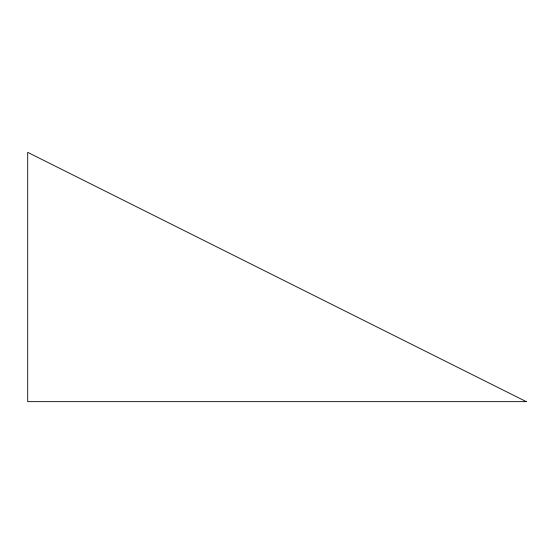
<?xml version="1.0" encoding="UTF-8"?>
<svg xmlns="http://www.w3.org/2000/svg" width="554" height="554" viewBox="0 0 554 554"><rect width="100%" height="100%" fill="white"/><g stroke="black" fill="none" stroke-linecap="round" stroke-linejoin="round"><path stroke-width="0.83" d="M526.3 401.65L27.7 401.65L27.7 152.35L526.3 401.65"/></g></svg>
